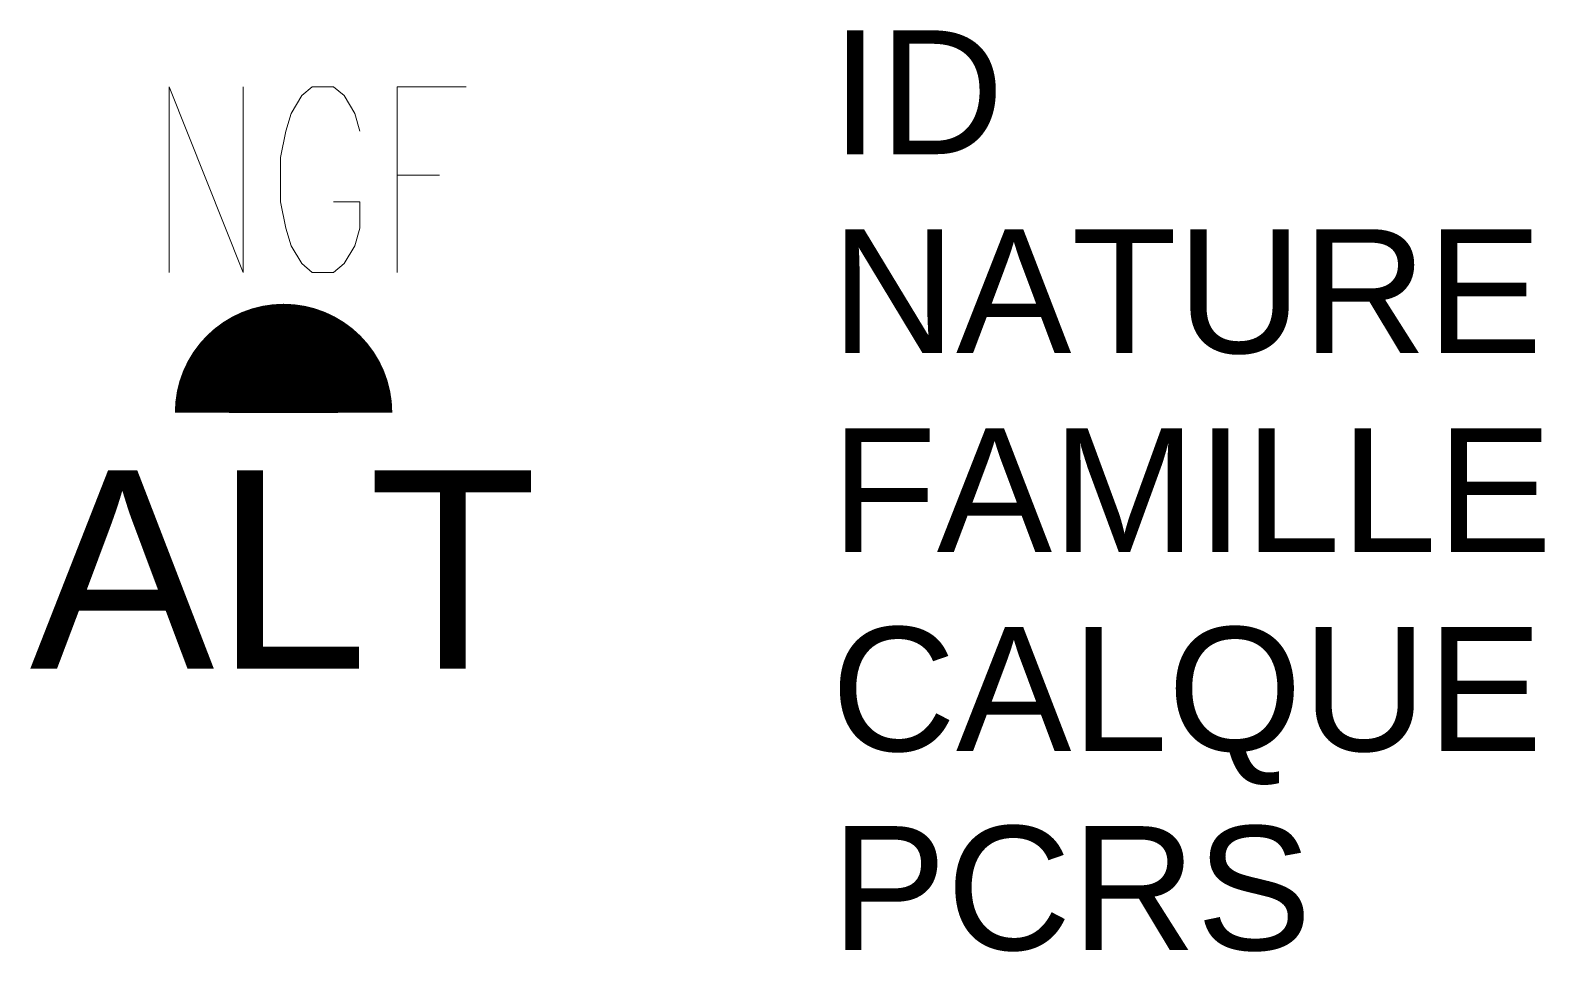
# Model space of a CAD drawing. Header units: metres. Extents: x -0.41 to 2.04, y -0.87 to 0.62.
import ezdxf
from ezdxf.enums import TextEntityAlignment as Align

# ---------------------------------------------------------------- set-up
doc = ezdxf.new("R2010")
doc.units = ezdxf.units.M
doc.linetypes.add('Socle_Continu', pattern=[2.5, 2.5, 0])
doc.layers.add('SIGTR_SCS', color=7, linetype='Socle_Continu', lineweight=13, true_color=0x9966cc)
doc.styles.get("Standard").update_dxf_attribs({"font": 'arial.ttf'})

msp = doc.modelspace()

# ---------------------------------------------------------------- linework, layer by layer
at = {"layer": 'SIGTR_SCS', "linetype": 'Socle_Continu'}
msp.add_line((-0.0878, 0), (0.0878, 0), dxfattribs=at)
for points in [[(-0.1848, 0.526), (-0.1848, 0.2261)], [(-0.1848, 0.526), (-0.065, 0.2261), (-0.065, 0.526)], [(0.1234, 0.4546), (0.1149, 0.4831), (0.0977, 0.5119), (0.0807, 0.526), (0.0463, 0.526), (0.0293, 0.5119), (0.0121, 0.4831), (0.0036, 0.4546), (-0.0049, 0.4119), (-0.0049, 0.3404), (0.0036, 0.2975), (0.0121, 0.269), (0.0293, 0.2405), (0.0463, 0.2261), (0.0807, 0.2261), (0.0977, 0.2405), (0.1149, 0.269), (0.1234, 0.2975), (0.1234, 0.3404), (0.0807, 0.3404)], [(0.1835, 0.526), (0.1835, 0.2261)], [(0.1835, 0.526), (0.2948, 0.526)], [(0.1835, 0.3831), (0.2519, 0.3831)]]:
    msp.add_lwpolyline(points, dxfattribs=at)
at = {"layer": 'SIGTR_SCS', "linetype": 'Socle_Continu', "const_width": 0.1755}
msp.add_lwpolyline([(0.0878, 0, 1), (-0.0878, 0, 1)], format="xyb", dxfattribs=at)

# ---------------------------------------------------------------- texts
at = {"layer": 'SIGTR_SCS', "linetype": 'Socle_Continu', "flags": 9}
for tag, p, s in [('ID', (0.8841, 0.4172), 'YP_2912'), ('NATURE', (0.8841, 0.096), 'Repère NGF(IGN69), IGN, DGFip'), ('FAMILLE', (0.8841, -0.2253), 'SIGT'), ('CALQUE', (0.8841, -0.5466), 'SIGTR_SCS'), ('PCRS', (0.8841, -0.8679), 'HabillageSymbole')]:
    msp.add_attdef(tag, p, s, height=0.2, dxfattribs=at)
at = {"layer": 'SIGTR_SCS', "linetype": 'Socle_Continu'}
msp.add_attdef('ALT', text='ALT', height=0.32, dxfattribs=at).set_placement((0, -0.0936), align=Align.TOP_CENTER)

doc.saveas('drawing.dxf')
